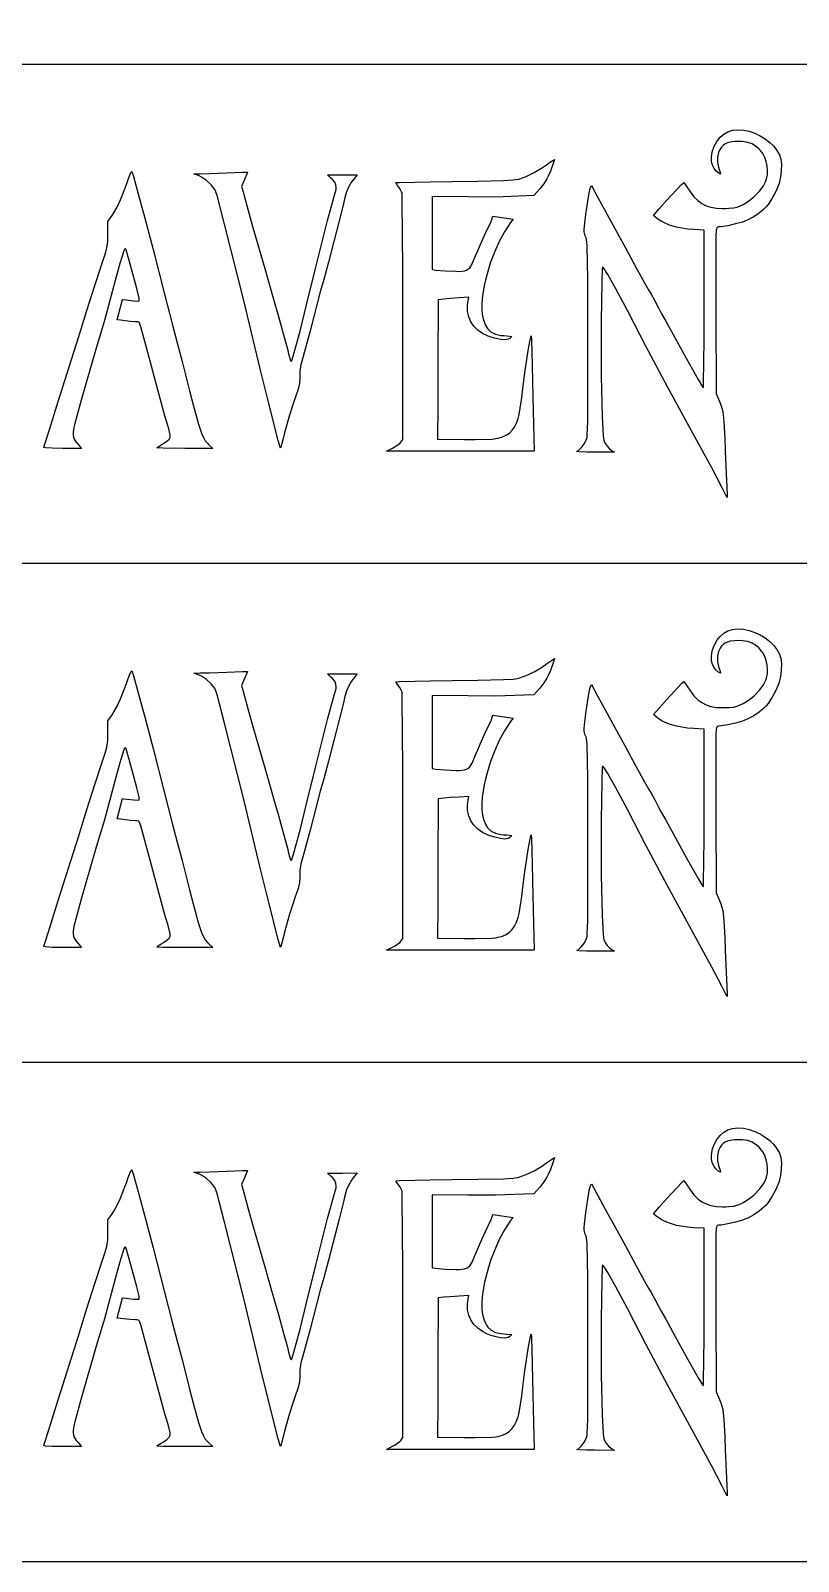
# Model space of a CAD drawing. Header units: millimetres. Extents: x 2045 to 2776, y 1347 to 1669.
# Drawn here: x 2248.6 to 2325.4, y 1346.8 to 1500.2 of the extents above; entities that cross this region are included whole.
import ezdxf

# ---------------------------------------------------------------- set-up
doc = ezdxf.new("R2010")
doc.units = ezdxf.units.MM

msp = doc.modelspace()

# ---------------------------------------------------------------- linework, layer by layer
for points in [[(2225.523, 1546.839, 0.4142136), (2215.523, 1536.839), (2215.523, 1506.839, 0.4142136), (2225.523, 1496.839), (2340.523, 1496.839, 0.4142136), (2355.523, 1511.839)], [(2225.523, 1496.839, 0.4142136), (2215.523, 1486.839), (2215.523, 1456.839, 0.4142136), (2225.523, 1446.839), (2340.523, 1446.839, 0.4142136), (2355.523, 1461.839)], [(2225.523, 1446.839, 0.4142136), (2215.523, 1436.839), (2215.523, 1406.839, 0.4142136), (2225.523, 1396.839), (2340.523, 1396.839, 0.4142136), (2355.523, 1411.839)], [(2225.523, 1396.839, 0.4142136), (2215.523, 1386.839), (2215.523, 1356.839, 0.4142136), (2225.523, 1346.839), (2340.523, 1346.839, 0.4142136), (2355.523, 1361.839)]]:
    msp.add_lwpolyline(points, format="xyb")
for points in [[(2315.988, 1480.205), (2314.942, 1480.267), (2314.338, 1480.313), (2313.238, 1480.499), (2312.518, 1480.716), (2312.092, 1480.886), (2311.697, 1481.088), (2311.356, 1481.313), (2311.201, 1481.436), (2310.922, 1481.669), (2311.487, 1482.327), (2312.254, 1483.195), (2313.711, 1484.775), (2313.951, 1484.991), (2314.261, 1484.558), (2314.617, 1484.016), (2314.973, 1483.551), (2315.345, 1483.164), (2315.748, 1482.869), (2316.189, 1482.645), (2316.67, 1482.49), (2317.212, 1482.397), (2317.816, 1482.366), (2318.149, 1482.374), (2318.474, 1482.389), (2318.939, 1482.428), (2319.288, 1482.513), (2319.652, 1482.668), (2319.9, 1482.784), (2320.078, 1482.885), (2320.442, 1483.117), (2320.969, 1483.528), (2321.581, 1484.155), (2321.937, 1484.651), (2322.115, 1484.976), (2322.177, 1485.131), (2322.247, 1485.333), (2322.332, 1485.751), (2322.348, 1486.193), (2322.309, 1486.642), (2322.208, 1487.076), (2322.053, 1487.494), (2321.852, 1487.873), (2321.604, 1488.207), (2321.457, 1488.354), (2321.232, 1488.547), (2320.814, 1488.834), (2320.365, 1488.997), (2319.815, 1489.074), (2319.474, 1489.082), (2319.079, 1489.074), (2318.598, 1489.012), (2318.327, 1488.942), (2318.095, 1488.834), (2317.893, 1488.695), (2317.731, 1488.524), (2317.591, 1488.323), (2317.529, 1488.207), (2317.444, 1487.997), (2317.344, 1487.517), (2317.328, 1486.998), (2317.413, 1486.502), (2317.491, 1486.286), (2317.553, 1486.123), (2317.621, 1485.827), (2317.365, 1485.962), (2317.173, 1486.154), (2316.995, 1486.386), (2316.856, 1486.634), (2316.77, 1486.897), (2316.716, 1487.184), (2316.716, 1487.494), (2316.755, 1487.812), (2316.84, 1488.152), (2316.902, 1488.323), (2317.01, 1488.609), (2317.274, 1489.097), (2317.591, 1489.508), (2317.955, 1489.825), (2318.374, 1490.058), (2318.846, 1490.205), (2319.358, 1490.259), (2319.915, 1490.228), (2320.504, 1490.104), (2321.077, 1489.911), (2321.612, 1489.655), (2322.115, 1489.345), (2322.572, 1488.997), (2322.959, 1488.602), (2323.285, 1488.176), (2323.533, 1487.734), (2323.618, 1487.502), (2323.672, 1487.308), (2323.726, 1486.766), (2323.719, 1486.138), (2323.641, 1485.503), (2323.579, 1485.232), (2323.486, 1484.883), (2323.192, 1484.148), (2322.812, 1483.419), (2322.394, 1482.784), (2322.185, 1482.536), (2321.983, 1482.32), (2321.511, 1481.909), (2320.969, 1481.545), (2320.38, 1481.235), (2320.07, 1481.111), (2319.83, 1481.018), (2319.125, 1480.825), (2318.351, 1480.646), (2317.708, 1480.53), (2317.43, 1480.519), (2317.328, 1480.491), (2317.258, 1480.422), (2317.212, 1480.298), (2317.196, 1480.205), (2317.173, 1479.632), (2317.158, 1475.085), (2317.165, 1471.854), (2317.196, 1463.822), (2317.522, 1463.047), (2317.661, 1462.714), (2317.847, 1462.04), (2317.963, 1461.025), (2318.056, 1459.329), (2318.11, 1458.059), (2318.203, 1455.836), (2318.265, 1454.449), (2318.304, 1453.643), (2318.289, 1453.419), (2318.157, 1453.651), (2317.754, 1454.457), (2316.755, 1456.378), (2314.532, 1460.475), (2312.324, 1464.519), (2310.147, 1468.586), (2309.016, 1470.793), (2308.304, 1472.164), (2307.157, 1474.333), (2306.352, 1475.766), (2305.988, 1476.339), (2305.848, 1476.502), (2305.817, 1476.502), (2305.794, 1476.363), (2305.755, 1474.968), (2305.693, 1471.111), (2305.678, 1467.695), (2305.693, 1465.572), (2305.794, 1461.529), (2305.872, 1459.647), (2305.902, 1459.329), (2305.949, 1459.151), (2306.081, 1458.826), (2306.267, 1458.547), (2306.53, 1458.291), (2306.693, 1458.175), (2307.01, 1457.958), (2305.035, 1457.966), (2304.206, 1457.973), (2303.447, 1458.004), (2303.229, 1458.034), (2303.246, 1458.043), (2303.246, 1458.043), (2303.261, 1458.051), (2303.408, 1458.128), (2303.718, 1458.423), (2304.005, 1458.818), (2304.214, 1459.252), (2304.268, 1459.453), (2304.291, 1459.67), (2304.33, 1461.033), (2304.353, 1465.084), (2304.346, 1469.585), (2304.33, 1475.286), (2304.276, 1478.663), (2304.222, 1479.26), (2304.175, 1479.43), (2304.152, 1479.484), (2304.074, 1479.624), (2303.989, 1480.027), (2303.981, 1480.282), (2303.997, 1480.608), (2304.129, 1481.777), (2304.33, 1483.11), (2304.524, 1484.155), (2304.593, 1484.38), (2304.71, 1484.674), (2305.345, 1483.489), (2306.081, 1482.141), (2307.049, 1480.375), (2308.11, 1478.439), (2309.164, 1476.502), (2310.023, 1474.922), (2310.418, 1474.225), (2310.674, 1473.791), (2311.046, 1473.117), (2311.425, 1472.412), (2311.704, 1471.901), (2312.146, 1471.095), (2313.075, 1469.383), (2314.183, 1467.362), (2315.391, 1465.239), (2315.841, 1464.511), (2315.91, 1464.449), (2315.941, 1464.891), (2315.98, 1469.174), (2315.988, 1472.327), (2315.988, 1480.205)], [(2266.792, 1458.345), (2263.988, 1458.345), (2261.812, 1458.353), (2261.184, 1458.384), (2261.285, 1458.477), (2261.641, 1458.694), (2261.866, 1458.826), (2262.207, 1459.058), (2262.423, 1459.275), (2262.532, 1459.468), (2262.54, 1459.561), (2262.524, 1459.701), (2262.385, 1460.282), (2262.284, 1460.638), (2262.005, 1461.606), (2261.664, 1462.853), (2260.286, 1467.943), (2259.581, 1470.522), (2259.526, 1470.693), (2259.449, 1470.909), (2259.356, 1471.002), (2259.193, 1471.033), (2259.069, 1471.033), (2258.535, 1471.064), (2257.551, 1471.181), (2257.208, 1471.218), (2257.747, 1473.252), (2257.869, 1473.241), (2258.876, 1473.117), (2259.379, 1473.094), (2259.441, 1473.156), (2259.441, 1473.218), (2259.418, 1473.396), (2259.201, 1474.341), (2258.605, 1476.556), (2258.117, 1478.23), (2258.093, 1478.299), (2258.024, 1478.353), (2257.985, 1478.33), (2257.9, 1478.137), (2257.497, 1476.851), (2257.017, 1475.147), (2255.955, 1471.142), (2255.839, 1470.809), (2255.119, 1468.384), (2253.624, 1463.171), (2252.989, 1460.824), (2252.888, 1460.429), (2252.811, 1459.964), (2252.811, 1459.709), (2252.842, 1459.476), (2252.919, 1459.267), (2253.113, 1458.957), (2253.306, 1458.733), (2253.655, 1458.345), (2251.742, 1458.345), (2250.727, 1458.353), (2250.03, 1458.392), (2249.868, 1458.432), (2249.877, 1458.459), (2249.875, 1458.461), (2249.883, 1458.477), (2250.014, 1458.872), (2250.34, 1459.902), (2251.316, 1463.032), (2253.337, 1469.438), (2254.197, 1472.157), (2254.987, 1474.666), (2255.638, 1476.704), (2256.017, 1477.811), (2256.095, 1478.036), (2256.203, 1478.423), (2256.281, 1479.066), (2256.289, 1479.794), (2256.296, 1481.057), (2256.707, 1481.661), (2256.893, 1481.932), (2257.226, 1482.521), (2257.551, 1483.241), (2257.923, 1484.186), (2258.14, 1484.775), (2258.326, 1485.286), (2258.605, 1485.968), (2258.678, 1486.062), (2258.853, 1485.565), (2259.341, 1483.853), (2259.96, 1481.537), (2260.82, 1478.261), (2261.92, 1473.938), (2262.726, 1470.809), (2263.229, 1468.903), (2263.725, 1467.052), (2264.468, 1464.108), (2264.825, 1462.699), (2265.359, 1460.754), (2265.669, 1459.848), (2265.863, 1459.414), (2266.049, 1459.097), (2266.25, 1458.849), (2266.366, 1458.74), (2266.792, 1458.345)], [(2281.247, 1485.751), (2280.89, 1485.286), (2280.697, 1485.031), (2280.41, 1484.566), (2280.193, 1484.047), (2279.992, 1483.334), (2279.868, 1482.846), (2279.457, 1481.134), (2278.381, 1477.006), (2277.9, 1475.247), (2277.559, 1474.008), (2276.529, 1470.104), (2275.94, 1467.896), (2275.662, 1466.959), (2275.6, 1466.727), (2275.522, 1466.045), (2275.514, 1465.642), (2275.514, 1465.348), (2275.468, 1464.852), (2275.329, 1464.256), (2275.026, 1463.303), (2274.786, 1462.59), (2274.484, 1461.661), (2273.965, 1459.887), (2273.834, 1459.314), (2273.725, 1458.818), (2273.617, 1458.43), (2273.56, 1458.355), (2273.338, 1459.128), (2272.277, 1463.372), (2271.587, 1466.192), (2269.891, 1473.164), (2267.977, 1480.817), (2267.242, 1483.66), (2267.11, 1484.055), (2267.001, 1484.279), (2266.637, 1484.752), (2266.173, 1485.186), (2265.677, 1485.526), (2265.444, 1485.635), (2264.91, 1485.836), (2265.537, 1485.844), (2266.482, 1485.867), (2268.202, 1485.937), (2269.782, 1485.999), (2270.255, 1485.999), (2270.208, 1485.828), (2269.976, 1485.279), (2269.666, 1484.581), (2269.821, 1484.031), (2270.34, 1482.157), (2270.82, 1480.476), (2272.005, 1476.347), (2272.61, 1474.225), (2272.873, 1473.28), (2273.369, 1471.568), (2273.888, 1469.709), (2274.26, 1468.299), (2274.384, 1467.803), (2274.593, 1467.129), (2274.639, 1467.06), (2274.662, 1467.075), (2274.748, 1467.246), (2274.926, 1467.811), (2275.538, 1470.088), (2276.188, 1472.73), (2277.118, 1476.51), (2278.295, 1481.181), (2278.659, 1482.505), (2278.992, 1483.706), (2279.132, 1484.272), (2279.147, 1484.434), (2279.124, 1484.729), (2279, 1485.007), (2278.783, 1485.286), (2278.628, 1485.426), (2278.272, 1485.743), (2279.759, 1485.743), (2281.247, 1485.751)], [(2298.691, 1469.229), (2298.753, 1467.997), (2298.784, 1466.626), (2298.846, 1463.543), (2298.908, 1460.747), (2298.977, 1458.059), (2284.182, 1458.059), (2284.802, 1458.368), (2285.058, 1458.516), (2285.507, 1458.833), (2285.623, 1458.957), (2285.825, 1459.236), (2285.817, 1471.459), (2285.809, 1476.37), (2285.77, 1483.148), (2285.747, 1483.931), (2285.701, 1484.047), (2285.507, 1484.38), (2285.275, 1484.69), (2285.118, 1484.966), (2285.491, 1484.992), (2288.559, 1485.054), (2290.798, 1485.085), (2293.346, 1485.116), (2295.887, 1485.178), (2296.871, 1485.232), (2297.095, 1485.263), (2297.428, 1485.325), (2298.172, 1485.581), (2298.977, 1485.968), (2299.799, 1486.464), (2300.201, 1486.75), (2300.496, 1486.967), (2300.993, 1487.295), (2300.883, 1486.866), (2300.604, 1486.1), (2300.372, 1485.604), (2300.24, 1485.333), (2299.938, 1484.852), (2299.527, 1484.333), (2298.923, 1483.667), (2295.097, 1483.512), (2292.331, 1483.543), (2288.776, 1483.574), (2288.776, 1476.285), (2288.799, 1476.262), (2289.101, 1476.208), (2290.062, 1476.13), (2291.123, 1476.084), (2291.495, 1476.076), (2292.014, 1476.138), (2292.192, 1476.208), (2292.331, 1476.278), (2292.54, 1476.44), (2292.75, 1476.812), (2293.075, 1477.548), (2293.323, 1478.137), (2293.563, 1478.71), (2294.097, 1479.895), (2294.678, 1481.08), (2294.818, 1481.606), (2296.871, 1481.304), (2296.615, 1480.979), (2296.011, 1480.05), (2295.484, 1479.082), (2295.019, 1478.067), (2294.616, 1476.982), (2294.26, 1475.821), (2294.097, 1475.193), (2294.004, 1474.798), (2293.857, 1474.047), (2293.764, 1473.349), (2293.726, 1472.707), (2293.741, 1472.118), (2293.803, 1471.583), (2293.919, 1471.111), (2294.09, 1470.7), (2294.198, 1470.514), (2294.338, 1470.305), (2294.678, 1469.988), (2295.097, 1469.779), (2295.623, 1469.662), (2295.949, 1469.639), (2296.22, 1469.616), (2296.725, 1469.558), (2296.535, 1469.355), (2296.359, 1469.267), (2296.034, 1469.205), (2295.592, 1469.244), (2295.019, 1469.376), (2294.671, 1469.476), (2294.361, 1469.585), (2293.795, 1469.856), (2293.323, 1470.189), (2292.928, 1470.584), (2292.626, 1471.026), (2292.416, 1471.521), (2292.3, 1472.048), (2292.293, 1472.614), (2292.331, 1472.908), (2292.424, 1473.481), (2291.448, 1473.411), (2290.565, 1473.349), (2289.914, 1473.295), (2289.357, 1473.233), (2289.334, 1466.951), (2289.318, 1461.924), (2289.31, 1459.972), (2289.31, 1459.267), (2291.967, 1459.244), (2293.059, 1459.236), (2294.779, 1459.275), (2295.135, 1459.314), (2295.376, 1459.36), (2295.802, 1459.484), (2296.173, 1459.654), (2296.499, 1459.879), (2296.77, 1460.15), (2297.002, 1460.475), (2297.196, 1460.87), (2297.359, 1461.335), (2297.428, 1461.599), (2297.506, 1461.947), (2297.723, 1463.434), (2297.831, 1464.333), (2298.025, 1465.913), (2298.366, 1468.144), (2298.559, 1469.229), (2298.659, 1469.616), (2298.691, 1469.229)], [(2315.988, 1430.205), (2314.942, 1430.267), (2314.338, 1430.313), (2313.238, 1430.499), (2312.518, 1430.716), (2312.092, 1430.886), (2311.697, 1431.088), (2311.356, 1431.313), (2311.201, 1431.436), (2310.922, 1431.669), (2311.487, 1432.327), (2312.254, 1433.195), (2313.711, 1434.775), (2313.951, 1434.991), (2314.261, 1434.558), (2314.617, 1434.016), (2314.973, 1433.551), (2315.345, 1433.164), (2315.748, 1432.869), (2316.189, 1432.645), (2316.67, 1432.49), (2317.212, 1432.397), (2317.816, 1432.366), (2318.149, 1432.374), (2318.474, 1432.389), (2318.939, 1432.428), (2319.288, 1432.513), (2319.652, 1432.668), (2319.9, 1432.784), (2320.078, 1432.885), (2320.442, 1433.117), (2320.969, 1433.528), (2321.581, 1434.155), (2321.937, 1434.651), (2322.115, 1434.976), (2322.177, 1435.131), (2322.247, 1435.333), (2322.332, 1435.751), (2322.348, 1436.193), (2322.309, 1436.642), (2322.208, 1437.076), (2322.053, 1437.494), (2321.852, 1437.873), (2321.604, 1438.207), (2321.457, 1438.354), (2321.232, 1438.547), (2320.814, 1438.834), (2320.365, 1438.997), (2319.815, 1439.074), (2319.474, 1439.082), (2319.079, 1439.074), (2318.598, 1439.012), (2318.327, 1438.942), (2318.095, 1438.834), (2317.893, 1438.695), (2317.731, 1438.524), (2317.591, 1438.323), (2317.529, 1438.207), (2317.444, 1437.997), (2317.344, 1437.517), (2317.328, 1436.998), (2317.413, 1436.502), (2317.491, 1436.286), (2317.553, 1436.123), (2317.621, 1435.827), (2317.365, 1435.962), (2317.173, 1436.154), (2316.995, 1436.386), (2316.856, 1436.634), (2316.77, 1436.897), (2316.716, 1437.184), (2316.716, 1437.494), (2316.755, 1437.812), (2316.84, 1438.152), (2316.902, 1438.323), (2317.01, 1438.609), (2317.274, 1439.097), (2317.591, 1439.508), (2317.955, 1439.825), (2318.374, 1440.058), (2318.846, 1440.205), (2319.358, 1440.259), (2319.915, 1440.228), (2320.504, 1440.104), (2321.077, 1439.911), (2321.612, 1439.655), (2322.115, 1439.345), (2322.572, 1438.997), (2322.959, 1438.602), (2323.285, 1438.176), (2323.533, 1437.734), (2323.618, 1437.502), (2323.672, 1437.308), (2323.726, 1436.766), (2323.719, 1436.138), (2323.641, 1435.503), (2323.579, 1435.232), (2323.486, 1434.883), (2323.192, 1434.148), (2322.812, 1433.419), (2322.394, 1432.784), (2322.185, 1432.536), (2321.983, 1432.32), (2321.511, 1431.909), (2320.969, 1431.545), (2320.38, 1431.235), (2320.07, 1431.111), (2319.83, 1431.018), (2319.125, 1430.825), (2318.351, 1430.646), (2317.708, 1430.53), (2317.43, 1430.519), (2317.328, 1430.491), (2317.258, 1430.422), (2317.212, 1430.298), (2317.196, 1430.205), (2317.173, 1429.632), (2317.158, 1425.085), (2317.165, 1421.854), (2317.196, 1413.822), (2317.522, 1413.047), (2317.661, 1412.714), (2317.847, 1412.04), (2317.963, 1411.025), (2318.056, 1409.329), (2318.11, 1408.059), (2318.203, 1405.836), (2318.265, 1404.449), (2318.304, 1403.643), (2318.289, 1403.419), (2318.157, 1403.651), (2317.754, 1404.457), (2316.755, 1406.378), (2314.532, 1410.475), (2312.324, 1414.519), (2310.147, 1418.586), (2309.016, 1420.793), (2308.304, 1422.164), (2307.157, 1424.333), (2306.352, 1425.766), (2305.988, 1426.339), (2305.848, 1426.502), (2305.817, 1426.502), (2305.794, 1426.363), (2305.755, 1424.968), (2305.693, 1421.111), (2305.678, 1417.695), (2305.693, 1415.572), (2305.794, 1411.529), (2305.872, 1409.647), (2305.902, 1409.329), (2305.949, 1409.151), (2306.081, 1408.826), (2306.267, 1408.547), (2306.53, 1408.291), (2306.693, 1408.175), (2307.01, 1407.958), (2305.035, 1407.966), (2304.206, 1407.973), (2303.447, 1408.004), (2303.229, 1408.034), (2303.246, 1408.043), (2303.246, 1408.043), (2303.261, 1408.051), (2303.408, 1408.128), (2303.718, 1408.423), (2304.005, 1408.818), (2304.214, 1409.252), (2304.268, 1409.453), (2304.291, 1409.67), (2304.33, 1411.033), (2304.353, 1415.084), (2304.346, 1419.585), (2304.33, 1425.286), (2304.276, 1428.663), (2304.222, 1429.26), (2304.175, 1429.43), (2304.152, 1429.484), (2304.074, 1429.624), (2303.989, 1430.027), (2303.981, 1430.282), (2303.997, 1430.608), (2304.129, 1431.777), (2304.33, 1433.11), (2304.524, 1434.155), (2304.593, 1434.38), (2304.71, 1434.674), (2305.345, 1433.489), (2306.081, 1432.141), (2307.049, 1430.375), (2308.11, 1428.439), (2309.164, 1426.502), (2310.023, 1424.922), (2310.418, 1424.225), (2310.674, 1423.791), (2311.046, 1423.117), (2311.425, 1422.412), (2311.704, 1421.901), (2312.146, 1421.095), (2313.075, 1419.383), (2314.183, 1417.362), (2315.391, 1415.239), (2315.841, 1414.511), (2315.91, 1414.449), (2315.941, 1414.891), (2315.98, 1419.174), (2315.988, 1422.327), (2315.988, 1430.205)], [(2298.691, 1419.229), (2298.753, 1417.997), (2298.784, 1416.626), (2298.846, 1413.543), (2298.908, 1410.747), (2298.977, 1408.059), (2284.182, 1408.059), (2284.802, 1408.368), (2285.058, 1408.516), (2285.507, 1408.833), (2285.623, 1408.957), (2285.825, 1409.236), (2285.817, 1421.459), (2285.809, 1426.37), (2285.77, 1433.148), (2285.747, 1433.931), (2285.701, 1434.047), (2285.507, 1434.38), (2285.275, 1434.69), (2285.118, 1434.966), (2285.491, 1434.992), (2288.559, 1435.054), (2290.798, 1435.085), (2293.346, 1435.116), (2295.887, 1435.178), (2296.871, 1435.232), (2297.095, 1435.263), (2297.428, 1435.325), (2298.172, 1435.581), (2298.977, 1435.968), (2299.799, 1436.464), (2300.201, 1436.75), (2300.496, 1436.967), (2300.993, 1437.295), (2300.883, 1436.866), (2300.604, 1436.1), (2300.372, 1435.604), (2300.24, 1435.333), (2299.938, 1434.852), (2299.527, 1434.333), (2298.923, 1433.667), (2295.097, 1433.512), (2292.331, 1433.543), (2288.776, 1433.574), (2288.776, 1426.285), (2288.799, 1426.262), (2289.101, 1426.208), (2290.062, 1426.13), (2291.123, 1426.084), (2291.495, 1426.076), (2292.014, 1426.138), (2292.192, 1426.208), (2292.331, 1426.278), (2292.54, 1426.44), (2292.75, 1426.812), (2293.075, 1427.548), (2293.323, 1428.137), (2293.563, 1428.71), (2294.097, 1429.895), (2294.678, 1431.08), (2294.818, 1431.606), (2296.871, 1431.304), (2296.615, 1430.979), (2296.011, 1430.05), (2295.484, 1429.082), (2295.019, 1428.067), (2294.616, 1426.982), (2294.26, 1425.821), (2294.097, 1425.193), (2294.004, 1424.798), (2293.857, 1424.047), (2293.764, 1423.349), (2293.726, 1422.707), (2293.741, 1422.118), (2293.803, 1421.583), (2293.919, 1421.111), (2294.09, 1420.7), (2294.198, 1420.514), (2294.338, 1420.305), (2294.678, 1419.988), (2295.097, 1419.779), (2295.623, 1419.662), (2295.949, 1419.639), (2296.22, 1419.616), (2296.725, 1419.558), (2296.535, 1419.355), (2296.359, 1419.267), (2296.034, 1419.205), (2295.592, 1419.244), (2295.019, 1419.376), (2294.671, 1419.476), (2294.361, 1419.585), (2293.795, 1419.856), (2293.323, 1420.189), (2292.928, 1420.584), (2292.626, 1421.026), (2292.416, 1421.521), (2292.3, 1422.048), (2292.293, 1422.614), (2292.331, 1422.908), (2292.424, 1423.481), (2291.448, 1423.411), (2290.565, 1423.349), (2289.914, 1423.295), (2289.357, 1423.233), (2289.334, 1416.951), (2289.318, 1411.924), (2289.31, 1409.972), (2289.31, 1409.267), (2291.967, 1409.244), (2293.059, 1409.236), (2294.779, 1409.275), (2295.135, 1409.314), (2295.376, 1409.36), (2295.802, 1409.484), (2296.173, 1409.654), (2296.499, 1409.879), (2296.77, 1410.15), (2297.002, 1410.475), (2297.196, 1410.87), (2297.359, 1411.335), (2297.428, 1411.599), (2297.506, 1411.947), (2297.723, 1413.434), (2297.831, 1414.333), (2298.025, 1415.913), (2298.366, 1418.144), (2298.559, 1419.229), (2298.659, 1419.616), (2298.691, 1419.229)], [(2266.792, 1408.345), (2263.988, 1408.345), (2261.812, 1408.353), (2261.184, 1408.384), (2261.285, 1408.477), (2261.641, 1408.694), (2261.866, 1408.826), (2262.207, 1409.058), (2262.423, 1409.275), (2262.532, 1409.468), (2262.54, 1409.561), (2262.524, 1409.701), (2262.385, 1410.282), (2262.284, 1410.638), (2262.005, 1411.606), (2261.664, 1412.853), (2260.286, 1417.943), (2259.581, 1420.522), (2259.526, 1420.693), (2259.449, 1420.909), (2259.356, 1421.002), (2259.193, 1421.033), (2259.069, 1421.033), (2258.535, 1421.064), (2257.551, 1421.181), (2257.208, 1421.218), (2257.747, 1423.252), (2257.869, 1423.241), (2258.876, 1423.117), (2259.379, 1423.094), (2259.441, 1423.156), (2259.441, 1423.218), (2259.418, 1423.396), (2259.201, 1424.341), (2258.605, 1426.556), (2258.117, 1428.23), (2258.093, 1428.299), (2258.024, 1428.353), (2257.985, 1428.33), (2257.9, 1428.137), (2257.497, 1426.851), (2257.017, 1425.147), (2255.955, 1421.142), (2255.839, 1420.809), (2255.119, 1418.384), (2253.624, 1413.171), (2252.989, 1410.824), (2252.888, 1410.429), (2252.811, 1409.964), (2252.811, 1409.709), (2252.842, 1409.476), (2252.919, 1409.267), (2253.113, 1408.957), (2253.306, 1408.733), (2253.655, 1408.345), (2251.742, 1408.345), (2250.727, 1408.353), (2250.03, 1408.392), (2249.868, 1408.432), (2249.877, 1408.459), (2249.875, 1408.461), (2249.883, 1408.477), (2250.014, 1408.872), (2250.34, 1409.902), (2251.316, 1413.032), (2253.337, 1419.438), (2254.197, 1422.157), (2254.987, 1424.666), (2255.638, 1426.704), (2256.017, 1427.811), (2256.095, 1428.036), (2256.203, 1428.423), (2256.281, 1429.066), (2256.289, 1429.794), (2256.296, 1431.057), (2256.707, 1431.661), (2256.893, 1431.932), (2257.226, 1432.521), (2257.551, 1433.241), (2257.923, 1434.186), (2258.14, 1434.775), (2258.326, 1435.286), (2258.605, 1435.968), (2258.678, 1436.062), (2258.853, 1435.565), (2259.341, 1433.853), (2259.96, 1431.537), (2260.82, 1428.261), (2261.92, 1423.938), (2262.726, 1420.809), (2263.229, 1418.903), (2263.725, 1417.052), (2264.468, 1414.108), (2264.825, 1412.699), (2265.359, 1410.754), (2265.669, 1409.848), (2265.863, 1409.414), (2266.049, 1409.097), (2266.25, 1408.849), (2266.366, 1408.74), (2266.792, 1408.345)], [(2281.247, 1435.751), (2280.89, 1435.286), (2280.697, 1435.031), (2280.41, 1434.566), (2280.193, 1434.047), (2279.992, 1433.334), (2279.868, 1432.846), (2279.457, 1431.134), (2278.381, 1427.006), (2277.9, 1425.247), (2277.559, 1424.008), (2276.529, 1420.104), (2275.94, 1417.896), (2275.662, 1416.959), (2275.6, 1416.727), (2275.522, 1416.045), (2275.514, 1415.642), (2275.514, 1415.348), (2275.468, 1414.852), (2275.329, 1414.256), (2275.026, 1413.303), (2274.786, 1412.59), (2274.484, 1411.661), (2273.965, 1409.887), (2273.834, 1409.314), (2273.725, 1408.818), (2273.617, 1408.43), (2273.56, 1408.355), (2273.338, 1409.128), (2272.277, 1413.372), (2271.587, 1416.192), (2269.891, 1423.164), (2267.977, 1430.817), (2267.242, 1433.66), (2267.11, 1434.055), (2267.001, 1434.279), (2266.637, 1434.752), (2266.173, 1435.186), (2265.677, 1435.526), (2265.444, 1435.635), (2264.91, 1435.836), (2265.537, 1435.844), (2266.482, 1435.867), (2268.202, 1435.937), (2269.782, 1435.999), (2270.255, 1435.999), (2270.208, 1435.828), (2269.976, 1435.279), (2269.666, 1434.581), (2269.821, 1434.031), (2270.34, 1432.157), (2270.82, 1430.476), (2272.005, 1426.347), (2272.61, 1424.225), (2272.873, 1423.28), (2273.369, 1421.568), (2273.888, 1419.709), (2274.26, 1418.299), (2274.384, 1417.803), (2274.593, 1417.129), (2274.639, 1417.06), (2274.662, 1417.075), (2274.748, 1417.246), (2274.926, 1417.811), (2275.538, 1420.088), (2276.188, 1422.73), (2277.118, 1426.51), (2278.295, 1431.181), (2278.659, 1432.505), (2278.992, 1433.706), (2279.132, 1434.272), (2279.147, 1434.434), (2279.124, 1434.729), (2279, 1435.007), (2278.783, 1435.286), (2278.628, 1435.426), (2278.272, 1435.743), (2279.759, 1435.743), (2281.247, 1435.751)], [(2315.988, 1380.205), (2314.942, 1380.267), (2314.338, 1380.313), (2313.238, 1380.499), (2312.518, 1380.716), (2312.092, 1380.886), (2311.697, 1381.088), (2311.356, 1381.313), (2311.201, 1381.436), (2310.922, 1381.669), (2311.487, 1382.327), (2312.254, 1383.195), (2313.711, 1384.775), (2313.951, 1384.991), (2314.261, 1384.558), (2314.617, 1384.016), (2314.973, 1383.551), (2315.345, 1383.164), (2315.748, 1382.869), (2316.189, 1382.645), (2316.67, 1382.49), (2317.212, 1382.397), (2317.816, 1382.366), (2318.149, 1382.374), (2318.474, 1382.389), (2318.939, 1382.428), (2319.288, 1382.513), (2319.652, 1382.668), (2319.9, 1382.784), (2320.078, 1382.885), (2320.442, 1383.117), (2320.969, 1383.528), (2321.581, 1384.155), (2321.937, 1384.651), (2322.115, 1384.976), (2322.177, 1385.131), (2322.247, 1385.333), (2322.332, 1385.751), (2322.348, 1386.193), (2322.309, 1386.642), (2322.208, 1387.076), (2322.053, 1387.494), (2321.852, 1387.873), (2321.604, 1388.207), (2321.457, 1388.354), (2321.232, 1388.547), (2320.814, 1388.834), (2320.365, 1388.997), (2319.815, 1389.074), (2319.474, 1389.082), (2319.079, 1389.074), (2318.598, 1389.012), (2318.327, 1388.942), (2318.095, 1388.834), (2317.893, 1388.695), (2317.731, 1388.524), (2317.591, 1388.323), (2317.529, 1388.207), (2317.444, 1387.997), (2317.344, 1387.517), (2317.328, 1386.998), (2317.413, 1386.502), (2317.491, 1386.286), (2317.553, 1386.123), (2317.621, 1385.827), (2317.365, 1385.962), (2317.173, 1386.154), (2316.995, 1386.386), (2316.856, 1386.634), (2316.77, 1386.897), (2316.716, 1387.184), (2316.716, 1387.494), (2316.755, 1387.812), (2316.84, 1388.152), (2316.902, 1388.323), (2317.01, 1388.609), (2317.274, 1389.097), (2317.591, 1389.508), (2317.955, 1389.825), (2318.374, 1390.058), (2318.846, 1390.205), (2319.358, 1390.259), (2319.915, 1390.228), (2320.504, 1390.104), (2321.077, 1389.911), (2321.612, 1389.655), (2322.115, 1389.345), (2322.572, 1388.997), (2322.959, 1388.602), (2323.285, 1388.176), (2323.533, 1387.734), (2323.618, 1387.502), (2323.672, 1387.308), (2323.726, 1386.766), (2323.719, 1386.138), (2323.641, 1385.503), (2323.579, 1385.232), (2323.486, 1384.883), (2323.192, 1384.148), (2322.812, 1383.419), (2322.394, 1382.784), (2322.185, 1382.536), (2321.983, 1382.32), (2321.511, 1381.909), (2320.969, 1381.545), (2320.38, 1381.235), (2320.07, 1381.111), (2319.83, 1381.018), (2319.125, 1380.825), (2318.351, 1380.646), (2317.708, 1380.53), (2317.43, 1380.519), (2317.328, 1380.491), (2317.258, 1380.422), (2317.212, 1380.298), (2317.196, 1380.205), (2317.173, 1379.632), (2317.158, 1375.085), (2317.165, 1371.854), (2317.196, 1363.822), (2317.522, 1363.047), (2317.661, 1362.714), (2317.847, 1362.04), (2317.963, 1361.025), (2318.056, 1359.329), (2318.11, 1358.059), (2318.203, 1355.836), (2318.265, 1354.449), (2318.304, 1353.643), (2318.289, 1353.419), (2318.157, 1353.651), (2317.754, 1354.457), (2316.755, 1356.378), (2314.532, 1360.475), (2312.324, 1364.519), (2310.147, 1368.586), (2309.016, 1370.793), (2308.304, 1372.164), (2307.157, 1374.333), (2306.352, 1375.766), (2305.988, 1376.339), (2305.848, 1376.502), (2305.817, 1376.502), (2305.794, 1376.363), (2305.755, 1374.968), (2305.693, 1371.111), (2305.678, 1367.695), (2305.693, 1365.572), (2305.794, 1361.529), (2305.872, 1359.647), (2305.902, 1359.329), (2305.949, 1359.151), (2306.081, 1358.826), (2306.267, 1358.547), (2306.53, 1358.291), (2306.693, 1358.175), (2307.01, 1357.958), (2305.035, 1357.966), (2304.206, 1357.973), (2303.447, 1358.004), (2303.229, 1358.034), (2303.246, 1358.043), (2303.246, 1358.043), (2303.261, 1358.051), (2303.408, 1358.128), (2303.718, 1358.423), (2304.005, 1358.818), (2304.214, 1359.252), (2304.268, 1359.453), (2304.291, 1359.67), (2304.33, 1361.033), (2304.353, 1365.084), (2304.346, 1369.585), (2304.33, 1375.286), (2304.276, 1378.663), (2304.222, 1379.26), (2304.175, 1379.43), (2304.152, 1379.484), (2304.074, 1379.624), (2303.989, 1380.027), (2303.981, 1380.282), (2303.997, 1380.608), (2304.129, 1381.777), (2304.33, 1383.11), (2304.524, 1384.155), (2304.593, 1384.38), (2304.71, 1384.674), (2305.345, 1383.489), (2306.081, 1382.141), (2307.049, 1380.375), (2308.11, 1378.439), (2309.164, 1376.502), (2310.023, 1374.922), (2310.418, 1374.225), (2310.674, 1373.791), (2311.046, 1373.117), (2311.425, 1372.412), (2311.704, 1371.901), (2312.146, 1371.095), (2313.075, 1369.383), (2314.183, 1367.362), (2315.391, 1365.239), (2315.841, 1364.511), (2315.91, 1364.449), (2315.941, 1364.891), (2315.98, 1369.174), (2315.988, 1372.327), (2315.988, 1380.205)], [(2298.691, 1369.229), (2298.753, 1367.997), (2298.784, 1366.626), (2298.846, 1363.543), (2298.908, 1360.747), (2298.977, 1358.059), (2284.182, 1358.059), (2284.802, 1358.368), (2285.058, 1358.516), (2285.507, 1358.833), (2285.623, 1358.957), (2285.825, 1359.236), (2285.817, 1371.459), (2285.809, 1376.37), (2285.77, 1383.148), (2285.747, 1383.931), (2285.701, 1384.047), (2285.507, 1384.38), (2285.275, 1384.69), (2285.118, 1384.966), (2285.491, 1384.992), (2288.559, 1385.054), (2290.798, 1385.085), (2293.346, 1385.116), (2295.887, 1385.178), (2296.871, 1385.232), (2297.095, 1385.263), (2297.428, 1385.325), (2298.172, 1385.581), (2298.977, 1385.968), (2299.799, 1386.464), (2300.201, 1386.75), (2300.496, 1386.967), (2300.993, 1387.295), (2300.883, 1386.866), (2300.604, 1386.1), (2300.372, 1385.604), (2300.24, 1385.333), (2299.938, 1384.852), (2299.527, 1384.333), (2298.923, 1383.667), (2295.097, 1383.512), (2292.331, 1383.543), (2288.776, 1383.574), (2288.776, 1376.285), (2288.799, 1376.262), (2289.101, 1376.208), (2290.062, 1376.13), (2291.123, 1376.084), (2291.495, 1376.076), (2292.014, 1376.138), (2292.192, 1376.208), (2292.331, 1376.278), (2292.54, 1376.44), (2292.75, 1376.812), (2293.075, 1377.548), (2293.323, 1378.137), (2293.563, 1378.71), (2294.097, 1379.895), (2294.678, 1381.08), (2294.818, 1381.606), (2296.871, 1381.304), (2296.615, 1380.979), (2296.011, 1380.05), (2295.484, 1379.082), (2295.019, 1378.067), (2294.616, 1376.982), (2294.26, 1375.821), (2294.097, 1375.193), (2294.004, 1374.798), (2293.857, 1374.047), (2293.764, 1373.349), (2293.726, 1372.707), (2293.741, 1372.118), (2293.803, 1371.583), (2293.919, 1371.111), (2294.09, 1370.7), (2294.198, 1370.514), (2294.338, 1370.305), (2294.678, 1369.988), (2295.097, 1369.779), (2295.623, 1369.662), (2295.949, 1369.639), (2296.22, 1369.616), (2296.725, 1369.558), (2296.535, 1369.355), (2296.359, 1369.267), (2296.034, 1369.205), (2295.592, 1369.244), (2295.019, 1369.376), (2294.671, 1369.476), (2294.361, 1369.585), (2293.795, 1369.856), (2293.323, 1370.189), (2292.928, 1370.584), (2292.626, 1371.026), (2292.416, 1371.521), (2292.3, 1372.048), (2292.293, 1372.614), (2292.331, 1372.908), (2292.424, 1373.481), (2291.448, 1373.411), (2290.565, 1373.349), (2289.914, 1373.295), (2289.357, 1373.233), (2289.334, 1366.951), (2289.318, 1361.924), (2289.31, 1359.972), (2289.31, 1359.267), (2291.967, 1359.244), (2293.059, 1359.236), (2294.779, 1359.275), (2295.135, 1359.314), (2295.376, 1359.36), (2295.802, 1359.484), (2296.173, 1359.654), (2296.499, 1359.879), (2296.77, 1360.15), (2297.002, 1360.475), (2297.196, 1360.87), (2297.359, 1361.335), (2297.428, 1361.599), (2297.506, 1361.947), (2297.723, 1363.434), (2297.831, 1364.333), (2298.025, 1365.913), (2298.366, 1368.144), (2298.559, 1369.229), (2298.659, 1369.616), (2298.691, 1369.229)], [(2266.792, 1358.345), (2263.988, 1358.345), (2261.812, 1358.353), (2261.184, 1358.384), (2261.285, 1358.477), (2261.641, 1358.694), (2261.866, 1358.826), (2262.207, 1359.058), (2262.423, 1359.275), (2262.532, 1359.468), (2262.54, 1359.561), (2262.524, 1359.701), (2262.385, 1360.282), (2262.284, 1360.638), (2262.005, 1361.606), (2261.664, 1362.853), (2260.286, 1367.943), (2259.581, 1370.522), (2259.526, 1370.693), (2259.449, 1370.909), (2259.356, 1371.002), (2259.193, 1371.033), (2259.069, 1371.033), (2258.535, 1371.064), (2257.551, 1371.181), (2257.208, 1371.218), (2257.747, 1373.252), (2257.869, 1373.241), (2258.876, 1373.117), (2259.379, 1373.094), (2259.441, 1373.156), (2259.441, 1373.218), (2259.418, 1373.396), (2259.201, 1374.341), (2258.605, 1376.556), (2258.117, 1378.23), (2258.093, 1378.299), (2258.024, 1378.353), (2257.985, 1378.33), (2257.9, 1378.137), (2257.497, 1376.851), (2257.017, 1375.147), (2255.955, 1371.142), (2255.839, 1370.809), (2255.119, 1368.384), (2253.624, 1363.171), (2252.989, 1360.824), (2252.888, 1360.429), (2252.811, 1359.964), (2252.811, 1359.709), (2252.842, 1359.476), (2252.919, 1359.267), (2253.113, 1358.957), (2253.306, 1358.733), (2253.655, 1358.345), (2251.742, 1358.345), (2250.727, 1358.353), (2250.03, 1358.392), (2249.868, 1358.432), (2249.877, 1358.459), (2249.875, 1358.461), (2249.883, 1358.477), (2250.014, 1358.872), (2250.34, 1359.902), (2251.316, 1363.032), (2253.337, 1369.438), (2254.197, 1372.157), (2254.987, 1374.666), (2255.638, 1376.704), (2256.017, 1377.811), (2256.095, 1378.036), (2256.203, 1378.423), (2256.281, 1379.066), (2256.289, 1379.794), (2256.296, 1381.057), (2256.707, 1381.661), (2256.893, 1381.932), (2257.226, 1382.521), (2257.551, 1383.241), (2257.923, 1384.186), (2258.14, 1384.775), (2258.326, 1385.286), (2258.605, 1385.968), (2258.678, 1386.062), (2258.853, 1385.565), (2259.341, 1383.853), (2259.96, 1381.537), (2260.82, 1378.261), (2261.92, 1373.938), (2262.726, 1370.809), (2263.229, 1368.903), (2263.725, 1367.052), (2264.468, 1364.108), (2264.825, 1362.699), (2265.359, 1360.754), (2265.669, 1359.848), (2265.863, 1359.414), (2266.049, 1359.097), (2266.25, 1358.849), (2266.366, 1358.74), (2266.792, 1358.345)], [(2281.247, 1385.751), (2280.89, 1385.286), (2280.697, 1385.031), (2280.41, 1384.566), (2280.193, 1384.047), (2279.992, 1383.334), (2279.868, 1382.846), (2279.457, 1381.134), (2278.381, 1377.006), (2277.9, 1375.247), (2277.559, 1374.008), (2276.529, 1370.104), (2275.94, 1367.896), (2275.662, 1366.959), (2275.6, 1366.727), (2275.522, 1366.045), (2275.514, 1365.642), (2275.514, 1365.348), (2275.468, 1364.852), (2275.329, 1364.256), (2275.026, 1363.303), (2274.786, 1362.59), (2274.484, 1361.661), (2273.965, 1359.887), (2273.834, 1359.314), (2273.725, 1358.818), (2273.617, 1358.43), (2273.56, 1358.355), (2273.338, 1359.128), (2272.277, 1363.372), (2271.587, 1366.192), (2269.891, 1373.164), (2267.977, 1380.817), (2267.242, 1383.66), (2267.11, 1384.055), (2267.001, 1384.279), (2266.637, 1384.752), (2266.173, 1385.186), (2265.677, 1385.526), (2265.444, 1385.635), (2264.91, 1385.836), (2265.537, 1385.844), (2266.482, 1385.867), (2268.202, 1385.937), (2269.782, 1385.999), (2270.255, 1385.999), (2270.208, 1385.828), (2269.976, 1385.279), (2269.666, 1384.581), (2269.821, 1384.031), (2270.34, 1382.157), (2270.82, 1380.476), (2272.005, 1376.347), (2272.61, 1374.225), (2272.873, 1373.28), (2273.369, 1371.568), (2273.888, 1369.709), (2274.26, 1368.299), (2274.384, 1367.803), (2274.593, 1367.129), (2274.639, 1367.06), (2274.662, 1367.075), (2274.748, 1367.246), (2274.926, 1367.811), (2275.538, 1370.088), (2276.188, 1372.73), (2277.118, 1376.51), (2278.295, 1381.181), (2278.659, 1382.505), (2278.992, 1383.706), (2279.132, 1384.272), (2279.147, 1384.434), (2279.124, 1384.729), (2279, 1385.007), (2278.783, 1385.286), (2278.628, 1385.426), (2278.272, 1385.743), (2279.759, 1385.743), (2281.247, 1385.751)]]:
    msp.add_lwpolyline(points, close=True)

doc.saveas('drawing.dxf')
